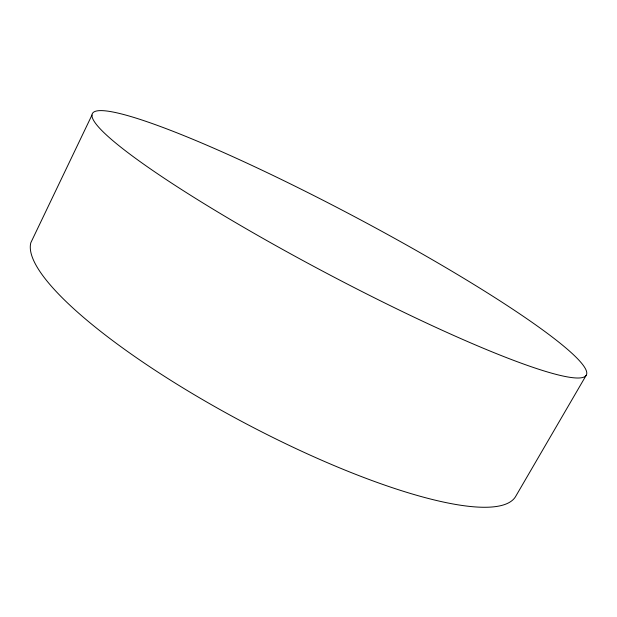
<?xml version="1.0" encoding="UTF-8"?>
<svg xmlns="http://www.w3.org/2000/svg" width="617" height="617" viewBox="0 0 617 617"><rect width="100%" height="100%" fill="white"/><g stroke="black" fill="none" stroke-linecap="round" stroke-linejoin="round"><path stroke-width="0.93" d="M91.979 115.024L30.85 242.674A273.801 62.587 27.9 0 0 249.114 425.344A273.801 62.587 27.9 0 0 515.488 496.724L586.15 375.383A279.447 31.536 27.9 0 0 231.213 155.939A279.447 31.536 27.9 0 0 200.749 201.612A279.447 31.536 27.9 0 0 586.15 375.383"/></g></svg>
